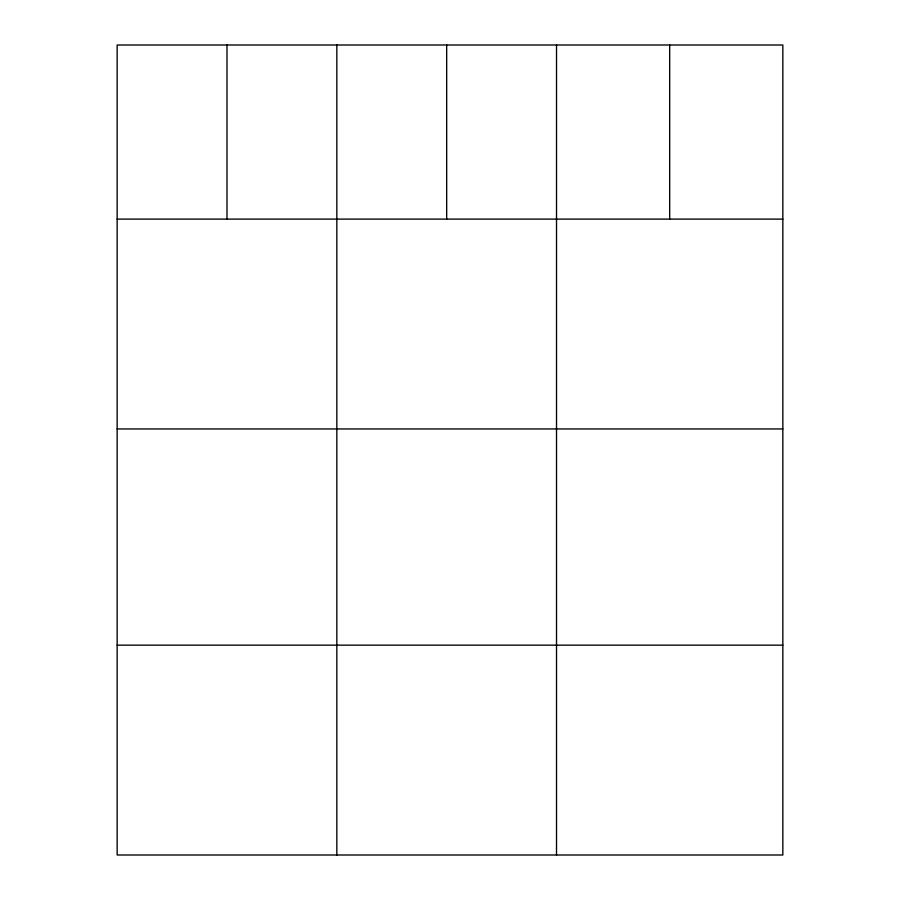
<?xml version="1.0" encoding="UTF-8"?>
<svg xmlns="http://www.w3.org/2000/svg" width="900" height="900" viewBox="0 0 900 900"><rect width="100%" height="100%" fill="white"/><g stroke="black" fill="none" stroke-linecap="round" stroke-linejoin="round"><path stroke-width="1.35" d="M782.842 219.105L782.842 855L117.157 855L117.157 45L782.842 45L782.842 219.105L117.157 219.105M117.157 428.951L782.842 428.951M117.157 645.154L782.842 645.154M669.679 45L669.679 219.105M556.515 45L556.515 855M446.67 45L446.67 219.105M336.836 45L336.836 855M226.991 45L226.991 219.105"/></g></svg>
